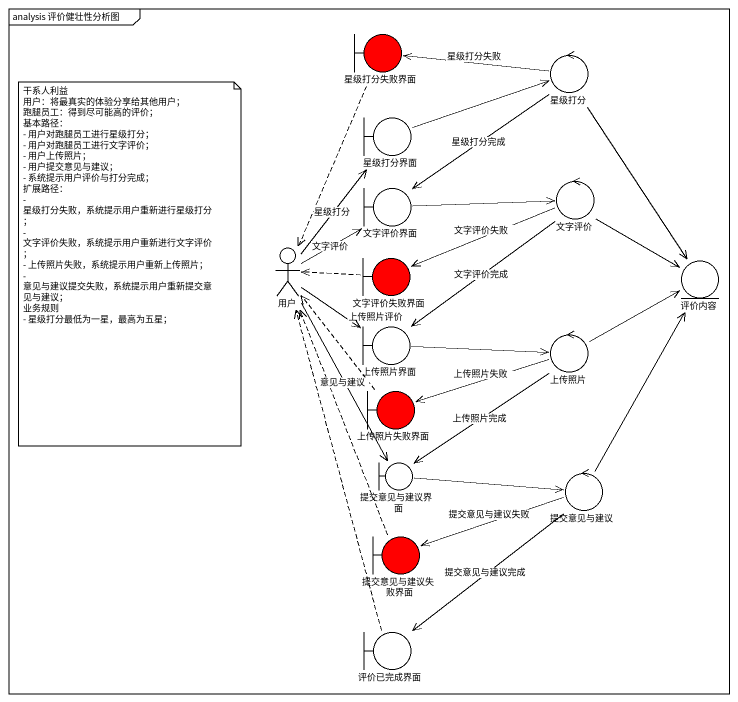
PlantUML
@startuml
mainframe analysis 评价健壮性分析图
boundary 星级打分失败界面 #FF0000
control 星级打分
boundary 星级打分界面
boundary 文字评价界面
control 文字评价
actor 用户
boundary 文字评价失败界面 #FF0000
entity 评价内容
boundary 上传照片界面
control 上传照片
boundary 上传照片失败界面 #FF0000
boundary 提交意见与建议界面
control 提交意见与建议
boundary 提交意见与建议失败界面 #FF0000
boundary 评价已完成界面
星级打分失败界面 ..> 用户
星级打分 -left-> 星级打分失败界面 : 星级打分失败
星级打分 --> 文字评价界面 : 星级打分完成
星级打分 --> 评价内容
星级打分界面 -right-> 星级打分
文字评价界面 -right-> 文字评价
文字评价 -left-> 文字评价失败界面 : 文字评价失败
文字评价 --> 评价内容
文字评价 --> 上传照片界面 : 文字评价完成
用户 -up-> 星级打分界面 : 星级打分
用户 -up-> 文字评价界面 : 文字评价
用户 --> 上传照片界面 : 上传照片评价
用户 --> 提交意见与建议界面 : 意见与建议
文字评价失败界面 .left.> 用户
上传照片界面 -right-> 上传照片
上传照片 -right-> 评价内容
上传照片 -left-> 上传照片失败界面 : 上传照片失败
上传照片 --> 提交意见与建议界面 : 上传照片完成
上传照片失败界面 .up.> 用户
提交意见与建议界面 -right-> 提交意见与建议
提交意见与建议 -up-> 评价内容
提交意见与建议 -left-> 提交意见与建议失败界面 : 提交意见与建议失败
提交意见与建议 --> 评价已完成界面 : 提交意见与建议完成
提交意见与建议失败界面 .up.> 用户
评价已完成界面 .up.> 用户
note as N1
  干系人利益
  用户：将最真实的体验分享给其他用户；
  跑腿员工：得到尽可能高的评价；
  基本路径：
  - 用户对跑腿员工进行星级打分；
  - 用户对跑腿员工进行文字评价；
  - 用户上传照片；
  - 用户提交意见与建议；
  - 系统提示用户评价与打分完成；
  扩展路径：
  - 星级打分失败，系统提示用户重新进行星级打分；
  - 文字评价失败，系统提示用户重新进行文字评价；
  - 上传照片失败，系统提示用户重新上传照片；
  - 意见与建议提交失败，系统提示用户重新提交意见与建议；
  业务规则
  - 星级打分最低为一星，最高为五星；
end note
@enduml
